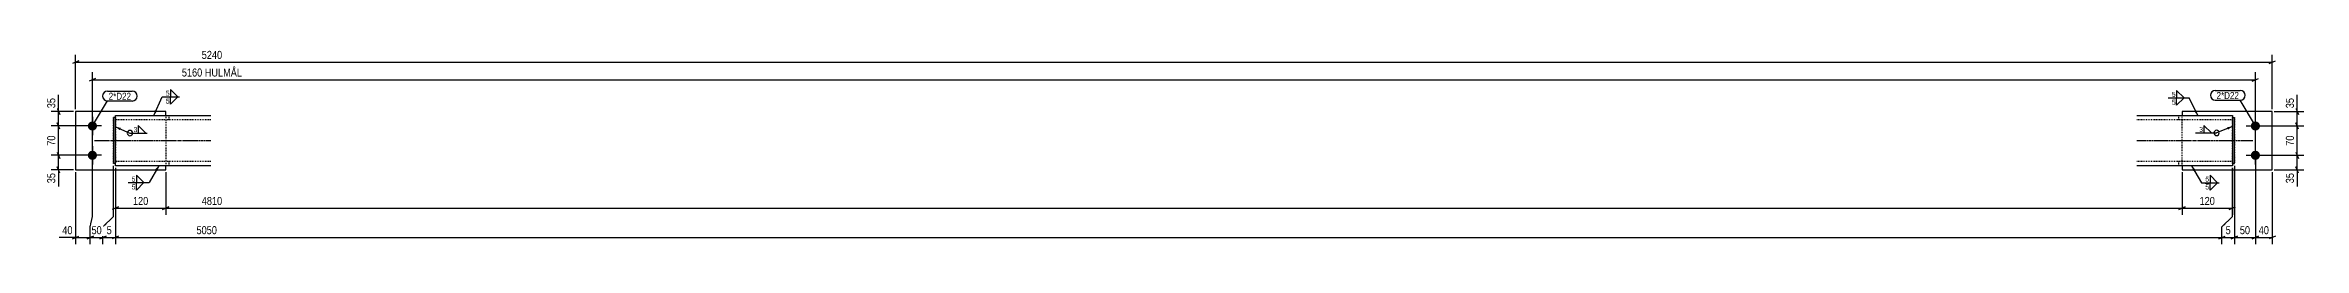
# Model space of a CAD drawing. Header units: millimetres. Extents: x 43 to 16903, y 12 to 479.
# Drawn here: x 11515 to 16903, y 12 to 479 of the extents above; entities that cross this region are included whole.
import ezdxf

# ---------------------------------------------------------------- set-up
doc = ezdxf.new("R2010")
doc.units = ezdxf.units.MM
doc.linetypes.add('DXK_LINE_DOT2', pattern=[3.9198, 1.9599, -1.9599])
doc.linetypes.add('DXK_LINE_DOT3', pattern=[5.9187, 2.979, -0.9799, 0.9799, -0.9799])
for name, color, linetype in [('MÅLSÆTNING', 7, 'Continuous'), ('STÅL', 7, 'Continuous'), ('TEKST', 7, 'Continuous')]:
    doc.layers.add(name, color=color, linetype=linetype)
doc.styles.add('Arial Narrow', font='ARIALN.TTF', dxfattribs={"height": 0.2})

msp = doc.modelspace()

# ---------------------------------------------------------------- hatches: boundary and pattern name
at = {"layer": 'STÅL', "linetype": 'Continuous'}
for points in [[(11627.7, 283.4, -1), (11627.7, 305.4, -1)], [(16787.7, 305.4, -1), (16787.7, 283.4, -1)], [(11627.7, 213.4, -1), (11627.7, 235.4, -1)], [(16787.7, 235.4, -1), (16787.7, 213.4, -1)]]:
    msp.add_hatch(color=96, dxfattribs=at).paths.add_polyline_path(points)
at = {"layer": 'TEKST', "linetype": 'Continuous'}
for points in [[(16647.5, 332), (16650.1, 319.4), (16641.9, 329.2)], [(11693, 284.3), (11682.7, 292.1), (11695.4, 290.1)], [(11693, 284.3), (11682.7, 292.1), (11695.4, 290.1)], [(16720, 291.4), (16732.7, 293.3), (16722.3, 285.6)], [(16720, 291.4), (16732.7, 293.3), (16722.3, 285.6)], [(11777.1, 190.1), (11786.1, 199.4), (11782.5, 187)]]:
    msp.add_hatch(color=3, dxfattribs=at).paths.add_polyline_path(points)

# ---------------------------------------------------------------- linework, layer by layer
at = {"layer": 'MÅLSÆTNING', "color": 7, "linetype": 'Continuous'}
for p, q in [((11595.2, 450), (11580.2, 444)), ((11587.7, 334.4), (11587.7, 464.8)), ((11587.7, 447), (16827.7, 447)), ((16820.2, 444), (16835.2, 450)), ((16827.7, 334.4), (16827.7, 464.8)), ((11635.2, 407.9), (11620.2, 401.9)), ((11627.7, 229.4), (11627.7, 422.7)), ((11627.7, 404.9), (16787.7, 404.9)), ((16780.2, 401.9), (16795.2, 407.9)), ((16787.7, 229.4), (16787.7, 422.7)), ((11582.7, 329.4), (11529, 329.4)), ((11543.7, 336.9), (11549.7, 321.9)), ((11546.7, 294.4), (11546.7, 329.4)), ((16832.7, 329.4), (16903.2, 329.4)), ((16884.2, 336.9), (16890.2, 321.9)), ((16887.2, 294.4), (16887.2, 329.4)), ((11622.7, 294.4), (11529, 294.4)), ((11622.7, 294.4), (11529, 294.4)), ((11549.7, 286.9), (11543.7, 301.9)), ((11549.7, 286.9), (11543.7, 301.9)), ((11546.7, 224.4), (11546.7, 294.4)), ((16792.7, 294.4), (16903.2, 294.4)), ((16792.7, 294.4), (16903.2, 294.4)), ((16890.2, 286.9), (16884.2, 301.9)), ((16890.2, 286.9), (16884.2, 301.9)), ((16887.2, 224.4), (16887.2, 294.4)), ((11622.7, 224.4), (11529, 224.4)), ((11622.7, 224.4), (11529, 224.4)), ((11543.7, 231.9), (11549.7, 216.9)), ((11543.7, 231.9), (11549.7, 216.9)), ((11546.7, 189.4), (11546.7, 224.4)), ((11627.7, 78), (11627.7, 219.4)), ((16787.7, 219.4), (16787.7, 12)), ((16792.7, 224.4), (16903.2, 224.4)), ((16792.7, 224.4), (16903.2, 224.4)), ((16884.2, 231.9), (16890.2, 216.9)), ((16884.2, 231.9), (16890.2, 216.9)), ((16887.2, 189.4), (16887.2, 224.4)), ((11582.7, 189.4), (11529, 189.4)), ((11549.7, 181.9), (11543.7, 196.9)), ((11587.7, 184.4), (11587.7, 12)), ((11677.7, 78), (11677.7, 199.4)), ((11682.7, 194.4), (11682.7, 12)), ((11802.7, 184.4), (11802.7, 82)), ((11802.7, 184.4), (11802.7, 82)), ((16612.7, 184.4), (16612.7, 82)), ((16612.7, 184.4), (16612.7, 82)), ((16737.7, 199.4), (16737.7, 12)), ((16827.7, 184.4), (16827.7, 12)), ((16832.7, 189.4), (16903.2, 189.4)), ((16890.2, 181.9), (16884.2, 196.9)), ((11622.7, 53), (11627.7, 78)), ((11652.7, 53), (11677.7, 78)), ((11690.2, 101), (11675.2, 95)), ((11682.7, 98), (11802.7, 98)), ((11810.2, 101), (11795.2, 95)), ((11795.2, 95), (11810.2, 101)), ((11802.7, 98), (16612.7, 98)), ((16620.2, 101), (16605.2, 95)), ((16605.2, 95), (16620.2, 101)), ((16612.7, 98), (16732.7, 98)), ((16725.2, 95), (16740.2, 101)), ((11615.2, 25), (11630.2, 31)), ((11622.7, 12), (11622.7, 53)), ((11645.2, 25), (11660.2, 31)), ((11652.7, 12), (11652.7, 53)), ((11652.7, 28), (11682.7, 28)), ((11690.2, 31), (11675.2, 25)), ((16700.2, 25), (16715.2, 31)), ((16707.7, 12), (16707.7, 53)), ((16730.2, 25), (16745.2, 31)), ((16780.2, 25), (16795.2, 31)), ((16787.7, 28), (16827.7, 28)), ((16835.2, 31), (16820.2, 25))]:
    msp.add_line(p, q, dxfattribs=at)
at = {"layer": 'STÅL', "color": 2, "linetype": 'Continuous'}
for p, q in [((11587.7, 329.4), (11587.7, 189.4)), ((11802.7, 329.4), (11587.7, 329.4)), ((11802.7, 319.4), (11802.7, 329.4)), ((16827.7, 329.4), (16612.7, 329.4)), ((16612.7, 329.4), (16612.7, 319.4)), ((16827.7, 189.4), (16827.7, 329.4)), ((11682.7, 314.4), (11677.7, 314.4)), ((11677.7, 314.4), (11677.7, 204.4)), ((11682.7, 199.4), (11682.7, 319.4)), ((11682.7, 319.4), (11910, 319.4)), ((16504.7, 319.4), (16732.7, 319.4)), ((16732.7, 319.4), (16732.7, 299.4)), ((16732.7, 314.4), (16737.7, 314.4)), ((16732.7, 299.4), (16732.7, 199.4)), ((16737.7, 204.4), (16737.7, 314.4)), ((11587.7, 189.4), (11802.7, 189.4)), ((11682.7, 204.4), (11677.7, 204.4)), ((11910, 199.4), (11682.7, 199.4)), ((11802.7, 189.4), (11802.7, 199.4)), ((16732.7, 199.4), (16504.7, 199.4)), ((16612.7, 199.4), (16612.7, 189.4)), ((16612.7, 189.4), (16827.7, 189.4)), ((16732.7, 204.4), (16737.7, 204.4))]:
    msp.add_line(p, q, dxfattribs=at)
at = {"layer": 'STÅL', "color": 96, "linetype": 'Continuous'}
for p, q in [((11649.7, 294.4), (11605.7, 294.4)), ((11627.7, 316.4), (11627.7, 272.4)), ((16765.7, 294.4), (16809.7, 294.4)), ((16787.7, 272.4), (16787.7, 316.4)), ((11649.7, 224.4), (11605.7, 224.4)), ((11627.7, 246.4), (11627.7, 202.4)), ((16765.7, 224.4), (16809.7, 224.4)), ((16787.7, 202.4), (16787.7, 246.4))]:
    msp.add_line(p, q, dxfattribs=at)
at = {"layer": 'STÅL', "color": 7, "linetype": 'DXK_LINE_DOT2'}
for p, q in [((11677.7, 204.4), (11677.7, 314.4)), ((11677.7, 314.4), (11682.7, 314.4)), ((11682.7, 314.4), (11682.7, 204.4)), ((11910, 309.4), (11682.7, 309.4)), ((11802.7, 319.4), (11802.7, 199.4)), ((11810.7, 309.4), (11810.7, 319.4)), ((16732.7, 309.4), (16504.7, 309.4)), ((16604.7, 309.4), (16604.7, 319.4)), ((16612.7, 199.4), (16612.7, 319.4)), ((16732.7, 204.4), (16732.7, 314.4)), ((16732.7, 314.4), (16737.7, 314.4)), ((16737.7, 314.4), (16737.7, 204.4)), ((11682.7, 204.4), (11677.7, 204.4)), ((11910, 209.4), (11682.7, 209.4)), ((11810.7, 199.4), (11810.7, 209.4)), ((16732.7, 209.4), (16504.7, 209.4)), ((16604.7, 199.4), (16604.7, 209.4)), ((16737.7, 204.4), (16732.7, 204.4))]:
    msp.add_line(p, q, dxfattribs=at)
at = {"layer": 'STÅL', "color": 7, "linetype": 'DXK_LINE_DOT3'}
for p, q in [((11632.7, 259.4), (11910, 259.4)), ((16504.7, 259.4), (16782.7, 259.4))]:
    msp.add_line(p, q, dxfattribs=at)
at = {"layer": 'TEKST', "color": 3, "linetype": 'Continuous'}
for p, q in [((16650.1, 319.4), (16629.7, 361.6)), ((16732.7, 293.3), (16695, 277.8)), ((16732.7, 293.3), (16695, 277.8)), ((11786.1, 199.4), (11762.7, 159))]:
    msp.add_line(p, q, dxfattribs=at)
msp.add_arc((16695, 277.8), 6.25, 270, 90, dxfattribs=at)

# ---------------------------------------------------------------- wipeouts: each hides what was drawn before it
at = {"color": 0}
for points in [[(16596.9, 363.1), (16596.9, 377.6), (16587.3, 377.6), (16587.3, 363.1)], [(11719.9, 357.2), (11719.9, 374.7), (11666.6, 374.7), (11666.6, 357.2)], [(16748.3, 359), (16748.3, 376.5), (16695, 376.5), (16695, 359)]]:
    msp.add_wipeout(points, dxfattribs=at).dxf.layer = 'TEKST'

# ---------------------------------------------------------------- next in the draw order: linework, layer by layer
at = {"layer": 'TEKST', "color": 3, "linetype": 'Continuous'}
for p, q in [((16617.4, 361.6), (16599.5, 379.5)), ((16599.5, 379.5), (16599.5, 361.6)), ((16599.5, 361.6), (16617.4, 361.6))]:
    msp.add_line(p, q, dxfattribs=at)

# ---------------------------------------------------------------- next in the draw order: wipeouts: each hides what was drawn before it
at = {"color": 0}
for points, layer in [([(16530.9, 450.8), (16530.9, 478.8), (11884.5, 478.8), (11884.5, 450.8)], 'MÅLSÆTNING'), ([(11543, 365.2), (11515, 365.2), (11515, 332.9), (11543, 332.9)], 'MÅLSÆTNING'), ([(16883.4, 365.2), (16855.4, 365.2), (16855.4, 332.9), (16883.4, 332.9)], 'MÅLSÆTNING'), ([(11543, 275.5), (11515, 275.5), (11515, 243.2), (11543, 243.2)], 'MÅLSÆTNING'), ([(16883.4, 275.5), (16855.4, 275.5), (16855.4, 243.2), (16883.4, 243.2)], 'MÅLSÆTNING'), ([(11543, 185.9), (11515, 185.9), (11515, 153.5), (11543, 153.5)], 'MÅLSÆTNING'), ([(16883.4, 185.9), (16855.4, 185.9), (16855.4, 153.5), (16883.4, 153.5)], 'MÅLSÆTNING'), ([(11765, 101.7), (11765, 129.7), (11720.4, 129.7), (11720.4, 101.7)], 'MÅLSÆTNING'), ([(16530.9, 101.7), (16530.9, 129.7), (11884.5, 129.7), (11884.5, 101.7)], 'MÅLSÆTNING'), ([(11677.8, 31.8), (11677.8, 59.8), (11657.6, 59.8), (11657.6, 31.8)], 'MÅLSÆTNING'), ([(16823.9, 31.8), (16823.9, 59.8), (16791.5, 59.8), (16791.5, 31.8)], 'MÅLSÆTNING'), ([(11811.3, 365.7), (11811.3, 380.2), (11801.7, 380.2), (11801.7, 365.7)], 'TEKST'), ([(11719.9, 357.2), (11719.9, 374.7), (11666.6, 374.7), (11666.6, 357.2)], 'TEKST'), ([(16748.3, 359), (16748.3, 376.5), (16695, 376.5), (16695, 359)], 'TEKST'), ([(11734.6, 279), (11734.6, 293.5), (11725, 293.5), (11725, 279)], 'TEKST'), ([(16662.2, 279.3), (16662.2, 293.8), (16652.6, 293.8), (16652.6, 279.3)], 'TEKST'), ([(11729.9, 160.5), (11729.9, 175), (11720.3, 175), (11720.3, 160.5)], 'TEKST'), ([(16676.8, 160.4), (16676.8, 174.9), (16667.2, 174.9), (16667.2, 160.4)], 'TEKST')]:
    msp.add_wipeout(points, dxfattribs=at).dxf.layer = layer

# ---------------------------------------------------------------- next in the draw order: hatches: boundary and pattern name
at = {"layer": 'TEKST', "linetype": 'Continuous'}
msp.add_hatch(color=3, dxfattribs=at).paths.add_polyline_path([(16639.1, 187), (16635.4, 199.4), (16644.5, 190.2)])

# ---------------------------------------------------------------- next in the draw order: linework, layer by layer
at = {"layer": 'MÅLSÆTNING', "color": 7, "linetype": 'Continuous'}
for p, q in [((11546.7, 329.4), (11546.7, 368.7)), ((11546.7, 329.4), (11546.7, 368.7)), ((16887.2, 329.4), (16887.2, 368.7)), ((16887.2, 329.4), (16887.2, 368.7)), ((16787.7, 219.4), (16787.7, 12)), ((11546.7, 189.4), (11546.7, 150)), ((11546.7, 189.4), (11546.7, 150)), ((11677.7, 78), (11677.7, 199.4)), ((11682.7, 194.4), (11682.7, 12)), ((11682.7, 194.4), (11682.7, 82)), ((16887.2, 189.4), (16887.2, 150)), ((16887.2, 189.4), (16887.2, 150)), ((11652.7, 53), (11677.7, 78)), ((11622.7, 28), (11652.7, 28)), ((11660.2, 31), (11645.2, 25)), ((11652.7, 12), (11652.7, 53)), ((11690.2, 31), (11675.2, 25)), ((16737.7, 28), (16787.7, 28)), ((16795.2, 31), (16780.2, 25))]:
    msp.add_line(p, q, dxfattribs=at)
at = {"layer": 'TEKST', "color": 7, "linetype": 'Continuous'}
for p, q in [((11663.6, 377.7), (11722.9, 377.7)), ((16692, 379.5), (16751.3, 379.5)), ((11627.7, 294.4), (11663.6, 354.2)), ((11663.6, 354.2), (11722.9, 354.2)), ((16692, 356), (16751.3, 356)), ((16787.7, 294.4), (16751.3, 356))]:
    msp.add_line(p, q, dxfattribs=at)
at = {"layer": 'TEKST', "color": 3, "linetype": 'Continuous'}
for p, q in [((11813.9, 364.2), (11831.8, 364.2)), ((11682.7, 292.1), (11717.2, 277.5)), ((11682.7, 292.1), (11717.2, 277.5)), ((11717.2, 277.5), (11758.6, 277.5)), ((11755, 277.5), (11737.2, 295.3)), ((11737.2, 295.3), (11737.2, 277.5)), ((11737.2, 277.5), (11755, 277.5)), ((16644.8, 277.8), (16695, 277.8)), ((16682.6, 277.8), (16664.8, 295.6)), ((16664.8, 295.6), (16664.8, 277.8)), ((16664.8, 277.8), (16682.6, 277.8)), ((11750.4, 159), (11732.5, 176.9)), ((11732.5, 176.9), (11732.5, 159)), ((16697.2, 158.9), (16679.4, 176.8)), ((16679.4, 176.8), (16679.4, 158.9)), ((11732.5, 159), (11750.4, 159)), ((16679.4, 158.9), (16697.2, 158.9))]:
    msp.add_line(p, q, dxfattribs=at)
at = {"layer": 'TEKST', "color": 7, "linetype": 'Continuous'}
for centre, radius, start, end in [((11663.6, 365.9), 11.7, 90, 270), ((11722.9, 365.9), 11.8, 270, 90), ((16692, 367.8), 11.8, 90, 270), ((16751.3, 367.8), 11.8, 270, 90)]:
    msp.add_arc(centre, radius, start, end, dxfattribs=at)
at = {"layer": 'TEKST', "color": 3, "linetype": 'Continuous'}
for centre, start, end in [((11717.2, 277.5), 90, 270), ((11717.2, 277.5), 270, 90), ((16695, 277.8), 90, 270)]:
    msp.add_arc(centre, 6.25, start, end, dxfattribs=at)

# ---------------------------------------------------------------- next in the draw order: texts
at = {"layer": 'MÅLSÆTNING', "color": 3, "style": 'Arial Narrow'}
for s, height, p in [('5240', 19.09, (11888.5, 454.8)), ('120', 19.09, (11724.4, 105.7)), ('4810', 19.09, (11888.5, 105.7)), ('5', 19.1, (11661.6, 35.8)), ('40', 19.09, (16795.5, 35.8))]:
    msp.add_text(s, height=height, dxfattribs=at).set_placement(p)
for s, p in [('35', (11539, 336.9)), ('35', (16879.4, 336.9)), ('70', (11539, 247.2)), ('70', (16879.4, 247.2)), ('35', (11539, 157.5)), ('35', (16879.4, 157.5))]:
    msp.add_text(s, height=19.09, rotation=90.0002, dxfattribs=at).set_placement(p)
at = {"layer": 'TEKST', "color": 3, "style": 'Arial Narrow'}
for s, height, p in [('2*D22', 16.7, (11666.6, 357.2)), ('2*D22', 16.7, (16695, 359)), ('3', 11.9, (11726, 280)), ('3', 11.9, (16653.6, 280.3))]:
    msp.add_text(s, height=height, dxfattribs=at).set_placement(p)

# ---------------------------------------------------------------- next in the draw order: wipeouts: each hides what was drawn before it
at = {"color": 0, "linetype": 'Continuous'}
msp.add_wipeout([(16596.9, 344.4), (16596.9, 358.9), (16587.3, 358.9), (16587.3, 344.4)], dxfattribs=at).dxf.layer = 'TEKST'

# ---------------------------------------------------------------- next in the draw order: linework, layer by layer
at = {"layer": 'TEKST', "color": 3, "linetype": 'Continuous'}
for p, q in [((16579.6, 361.6), (16629.7, 361.6)), ((16599.5, 361.6), (16617.4, 361.6)), ((16617.4, 361.6), (16599.5, 343.8)), ((16599.5, 343.8), (16599.5, 361.6))]:
    msp.add_line(p, q, dxfattribs=at)

# ---------------------------------------------------------------- next in the draw order: texts
at = {"layer": 'TEKST', "color": 3, "style": 'Arial Narrow'}
msp.add_text('5', height=11.9, dxfattribs=at).set_placement((16588.3, 364.1))
at = {"layer": 'TEKST', "color": 3, "linetype": 'Continuous', "style": 'Arial Narrow'}
msp.add_text('5', height=11.9, dxfattribs=at).set_placement((16588.3, 345.4))

# ---------------------------------------------------------------- next in the draw order: wipeouts: each hides what was drawn before it
at = {"color": 0}
for points in [[(16578.4, 408.7), (16578.4, 436.7), (11837, 436.7), (11837, 408.7)], [(11653.9, 31.8), (11653.9, 59.8), (11621.5, 59.8), (11621.5, 31.8)], [(16778.9, 31.8), (16778.9, 59.8), (16746.5, 59.8), (16746.5, 31.8)]]:
    msp.add_wipeout(points, dxfattribs=at).dxf.layer = 'MÅLSÆTNING'
at = {"color": 0, "linetype": 'Continuous'}
msp.add_wipeout([(11729.9, 141.8), (11729.9, 156.3), (11720.3, 156.3), (11720.3, 141.8)], dxfattribs=at).dxf.layer = 'TEKST'

# ---------------------------------------------------------------- next in the draw order: linework, layer by layer
at = {"layer": 'MÅLSÆTNING', "color": 7, "linetype": 'Continuous'}
for p, q in [((11627.7, 78), (11627.7, 219.4)), ((16732.7, 78), (16732.7, 194.4)), ((16737.7, 199.4), (16737.7, 12)), ((11622.7, 53), (11627.7, 78)), ((16707.7, 53), (16732.7, 78)), ((11580.2, 25), (11595.2, 31)), ((11587.7, 28), (11622.7, 28)), ((11630.2, 31), (11615.2, 25)), ((11622.7, 12), (11622.7, 53)), ((16707.7, 28), (16737.7, 28)), ((16745.2, 31), (16730.2, 25))]:
    msp.add_line(p, q, dxfattribs=at)
at = {"layer": 'TEKST', "color": 3, "linetype": 'Continuous'}
for p, q in [((11831.8, 364.2), (11813.9, 382)), ((11813.9, 382), (11813.9, 364.2)), ((11712.6, 159), (11762.7, 159)), ((11732.5, 159), (11750.4, 159)), ((11750.4, 159), (11732.5, 141.2)), ((11732.5, 141.2), (11732.5, 159))]:
    msp.add_line(p, q, dxfattribs=at)

# ---------------------------------------------------------------- next in the draw order: texts
at = {"layer": 'MÅLSÆTNING', "color": 3, "style": 'Arial Narrow'}
for s, height, p in [('5160 HULMÅL', 19.089, (11841, 412.7)), ('50', 19.09, (11625.5, 35.8)), ('50', 19.09, (16750.5, 35.8))]:
    msp.add_text(s, height=height, dxfattribs=at).set_placement(p)
at = {"layer": 'TEKST', "color": 3, "style": 'Arial Narrow'}
msp.add_text('5', height=11.9, dxfattribs=at).set_placement((11721.3, 161.5))
at = {"layer": 'TEKST', "color": 3, "linetype": 'Continuous', "style": 'Arial Narrow'}
msp.add_text('5', height=11.9, dxfattribs=at).set_placement((11721.3, 142.8))

# ---------------------------------------------------------------- next in the draw order: wipeouts: each hides what was drawn before it
at = {"color": 0}
for points in [[(11584.2, 31.8), (11584.2, 59.8), (11551.8, 59.8), (11551.8, 31.8)], [(16732.8, 31.8), (16732.8, 59.8), (16712.6, 59.8), (16712.6, 31.8)]]:
    msp.add_wipeout(points, dxfattribs=at).dxf.layer = 'MÅLSÆTNING'
at = {"color": 0, "linetype": 'Continuous'}
msp.add_wipeout([(11811.3, 346.9), (11811.3, 361.4), (11801.7, 361.4), (11801.7, 346.9)], dxfattribs=at).dxf.layer = 'TEKST'

# ---------------------------------------------------------------- next in the draw order: hatches: boundary and pattern name
at = {"layer": 'TEKST', "linetype": 'Continuous'}
msp.add_hatch(color=3, dxfattribs=at).paths.add_polyline_path([(11781.9, 329.5), (11773.9, 319.4), (11776.2, 332)])

# ---------------------------------------------------------------- next in the draw order: linework, layer by layer
at = {"layer": 'MÅLSÆTNING', "color": 7, "linetype": 'Continuous'}
for p, q in [((16732.7, 78), (16732.7, 194.4)), ((16732.7, 194.4), (16732.7, 82)), ((16707.7, 53), (16732.7, 78)), ((11587.7, 28), (11548.3, 28)), ((11587.7, 28), (11548.3, 28)), ((11682.7, 28), (16707.7, 28)), ((16700.2, 25), (16715.2, 31)), ((16707.7, 12), (16707.7, 53))]:
    msp.add_line(p, q, dxfattribs=at)
at = {"layer": 'TEKST', "color": 3, "linetype": 'Continuous'}
for p, q in [((11773.9, 319.4), (11794, 364.2)), ((11794, 364.2), (11835.3, 364.2)), ((11813.9, 364.2), (11831.8, 364.2)), ((11831.8, 364.2), (11813.9, 346.3)), ((11813.9, 346.3), (11813.9, 364.2))]:
    msp.add_line(p, q, dxfattribs=at)

# ---------------------------------------------------------------- next in the draw order: texts
at = {"layer": 'MÅLSÆTNING', "color": 3, "style": 'Arial Narrow'}
for s, height, p in [('40', 19.09, (11555.8, 35.8)), ('5', 19.1, (16716.6, 35.8))]:
    msp.add_text(s, height=height, dxfattribs=at).set_placement(p)
at = {"layer": 'TEKST', "color": 3, "style": 'Arial Narrow'}
msp.add_text('5', height=11.9, dxfattribs=at).set_placement((11802.7, 366.7))
at = {"layer": 'TEKST', "color": 3, "linetype": 'Continuous', "style": 'Arial Narrow'}
msp.add_text('5', height=11.9, dxfattribs=at).set_placement((11802.7, 347.9))

# ---------------------------------------------------------------- next in the draw order: wipeouts: each hides what was drawn before it
at = {"color": 0}
for points in [[(16695, 101.7), (16695, 129.7), (16650.4, 129.7), (16650.4, 101.7)], [(16518.4, 31.8), (16518.4, 59.8), (11872, 59.8), (11872, 31.8)]]:
    msp.add_wipeout(points, dxfattribs=at).dxf.layer = 'MÅLSÆTNING'

# ---------------------------------------------------------------- next in the draw order: texts
at = {"layer": 'MÅLSÆTNING', "color": 3, "style": 'Arial Narrow'}
for s, p in [('120', (16654.4, 105.7)), ('5050', (11876, 35.8))]:
    msp.add_text(s, height=19.09, dxfattribs=at).set_placement(p)

# ---------------------------------------------------------------- next in the draw order: wipeouts: each hides what was drawn before it
at = {"color": 0, "linetype": 'Continuous'}
msp.add_wipeout([(16676.8, 141.7), (16676.8, 156.2), (16667.2, 156.2), (16667.2, 141.7)], dxfattribs=at).dxf.layer = 'TEKST'

# ---------------------------------------------------------------- next in the draw order: linework, layer by layer
at = {"layer": 'TEKST', "color": 3, "linetype": 'Continuous'}
for p, q in [((16635.4, 199.4), (16659.4, 158.9)), ((16659.4, 158.9), (16700.8, 158.9)), ((16679.4, 158.9), (16697.2, 158.9)), ((16697.2, 158.9), (16679.4, 141.1)), ((16679.4, 141.1), (16679.4, 158.9))]:
    msp.add_line(p, q, dxfattribs=at)

# ---------------------------------------------------------------- next in the draw order: texts
at = {"layer": 'TEKST', "color": 3, "style": 'Arial Narrow'}
msp.add_text('5', height=11.9, dxfattribs=at).set_placement((16668.2, 161.4))
at = {"layer": 'TEKST', "color": 3, "linetype": 'Continuous', "style": 'Arial Narrow'}
msp.add_text('5', height=11.9, dxfattribs=at).set_placement((16668.2, 142.7))

doc.saveas('drawing.dxf')
